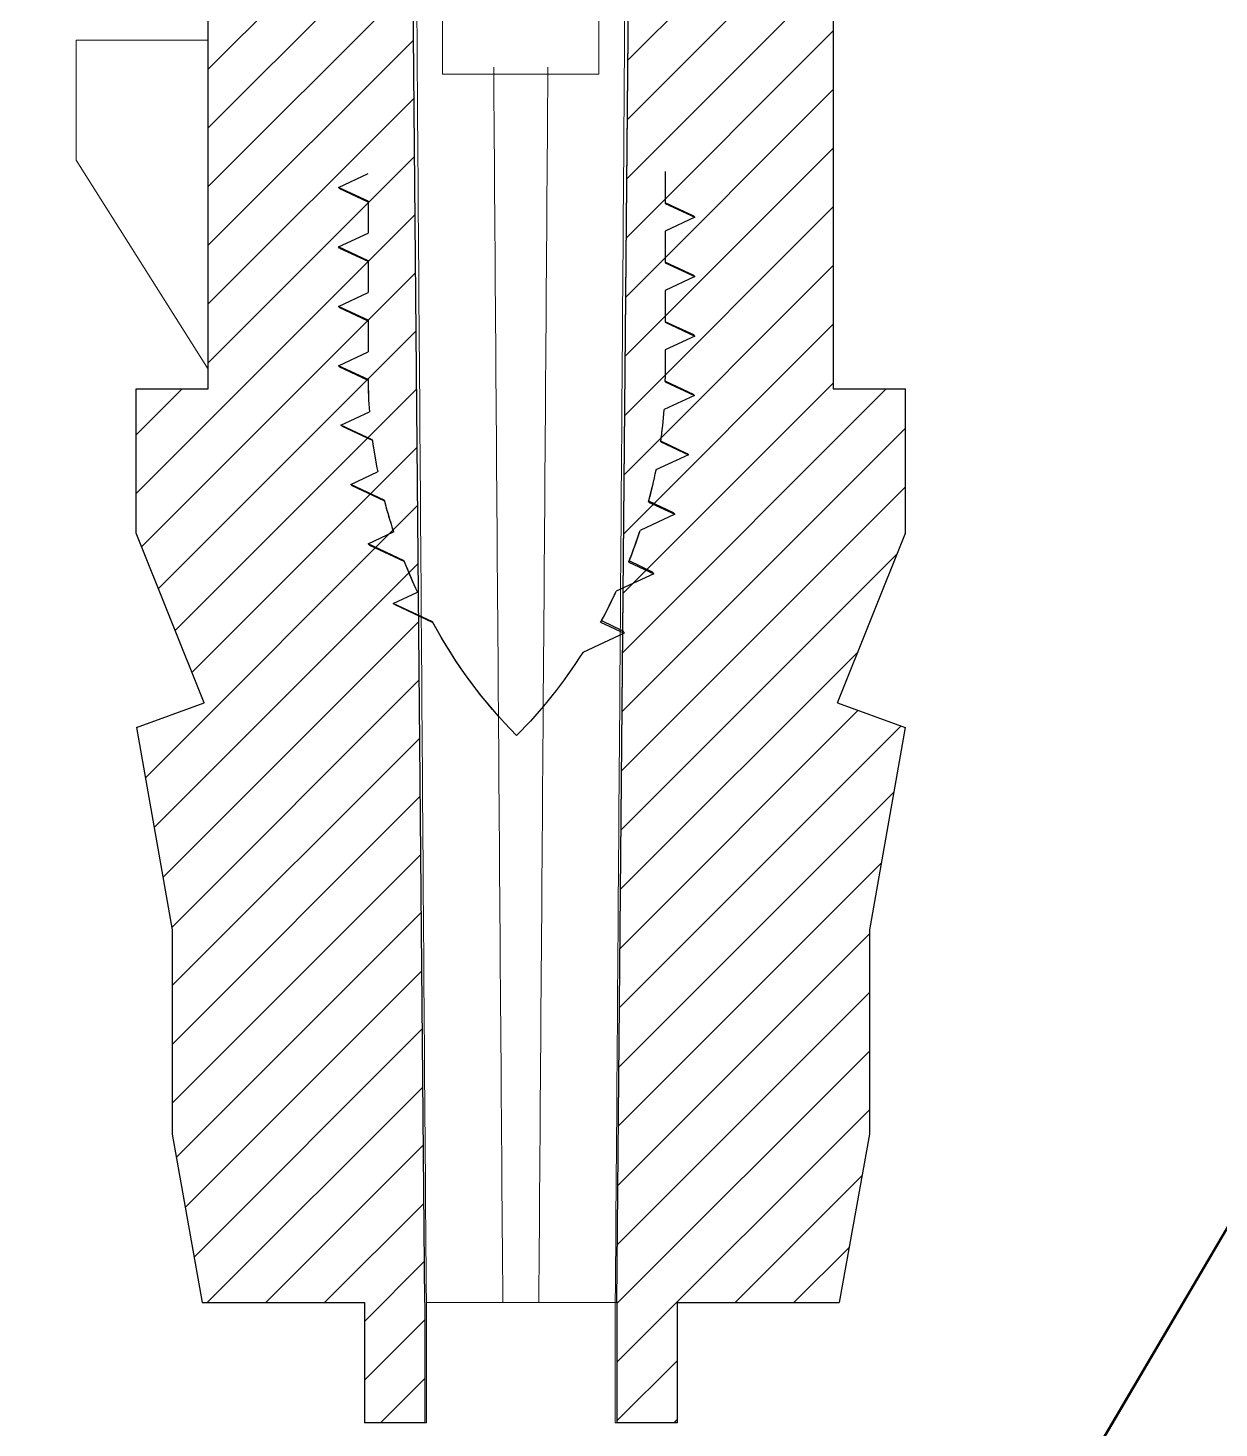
# Model space of a CAD drawing. Header units: millimetres. Extents: x 15 to 334, y 2 to 223.
# Drawn here: x 45.56 to 55.58, y 84.54 to 96.32 of the extents above; entities that cross this region are included whole.
import ezdxf

# ---------------------------------------------------------------- set-up
doc = ezdxf.new("R2010")
doc.units = ezdxf.units.MM
for name, color, linetype in [('06___PRT_ALL_SURFS', 179, 'Continuous'), ('HATCH', 56, 'Continuous'), ('SLD-0', 179, 'Continuous')]:
    doc.layers.add(name, color=color, linetype=linetype)
doc.layers.add('PART', color=179, linetype='Continuous', lineweight=15)

msp = doc.modelspace()

# ---------------------------------------------------------------- hatches: boundary and pattern name
at = {"layer": 'HATCH'}
h = msp.add_hatch(dxfattribs=at)
h.set_pattern_fill('ANSI31', color=2, scale=0.11, style=0)
edge = h.paths.add_edge_path(flags=0)
edge.add_line((48.744, 101.48), (48.764, 100.481))
edge.add_line((48.764, 100.481), (48.896, 85.591))
edge.add_line((48.896, 85.591), (48.896, 84.579))
edge.add_line((48.896, 84.579), (48.39, 84.579))
edge.add_line((48.39, 84.579), (48.39, 85.591))
edge.add_line((48.39, 85.591), (47.023, 85.591))
edge.add_line((47.023, 85.591), (46.77, 87.008))
edge.add_line((46.77, 87.008), (46.77, 88.729))
edge.add_line((46.77, 88.729), (46.47, 90.432))
edge.add_line((46.47, 90.432), (47.039, 90.639))
edge.add_line((47.039, 90.639), (46.467, 92.068))
edge.add_line((46.467, 92.068), (46.467, 93.283))
edge.add_line((46.467, 93.283), (47.074, 93.283))
edge.add_line((47.074, 93.283), (47.074, 93.447))
edge.add_line((47.074, 93.447), (47.074, 96.217))
edge.add_line((47.074, 96.217), (47.074, 96.42))
edge.add_line((47.074, 96.42), (46.467, 97.938))
edge.add_line((46.467, 97.938), (46.467, 99.152))
edge.add_line((46.467, 99.152), (47.074, 99.152))
edge.add_line((47.074, 99.152), (47.074, 99.355))
edge.add_line((47.074, 99.355), (46.467, 100.873))
edge.add_line((46.467, 100.873), (46.467, 102.087))
edge.add_line((46.467, 102.087), (47.074, 102.087))
edge.add_line((47.074, 102.087), (47.074, 105.224))
edge.add_line((47.074, 105.224), (46.467, 106.742))
edge.add_line((46.467, 106.742), (46.467, 107.957))
edge.add_line((46.467, 107.957), (47.074, 107.957))
edge.add_line((47.074, 107.957), (47.074, 108.159))
edge.add_line((47.074, 108.159), (46.467, 109.677))
edge.add_line((46.467, 109.677), (46.72, 111.903))
edge.add_line((46.72, 111.903), (46.72, 114.811))
edge.add_line((46.72, 114.811), (45.556, 115.445))
edge.add_line((45.556, 115.445), (45.556, 115.648))
edge.add_line((45.556, 115.648), (46.71, 115.648))
edge.add_spline(control_points=[(46.71, 115.648), (46.92, 115.648), (47.07, 115.501), (47.074, 115.291)], knot_values=[0, 0, 0, 0, 1, 1, 1, 1], weights=[1, 0.809532, 0.809532, 1], degree=3, periodic=0)
edge.add_line((47.074, 115.291), (47.17, 110.588))
edge.add_line((47.17, 110.588), (48.744, 101.48))
h = msp.add_hatch(dxfattribs=at)
h.set_pattern_fill('ANSI31', color=2, scale=0.11, style=0)
edge = h.paths.add_edge_path(flags=0)
edge.add_line((50.667, 101.48), (50.646, 100.481))
edge.add_line((50.646, 100.481), (50.515, 85.591))
edge.add_line((50.515, 85.591), (50.515, 84.579))
edge.add_line((50.515, 84.579), (51.021, 84.579))
edge.add_line((51.021, 84.579), (51.021, 85.591))
edge.add_line((51.021, 85.591), (52.387, 85.591))
edge.add_line((52.387, 85.591), (52.64, 87.008))
edge.add_line((52.64, 87.008), (52.64, 88.729))
edge.add_line((52.64, 88.729), (52.941, 90.432))
edge.add_line((52.941, 90.432), (52.372, 90.639))
edge.add_line((52.372, 90.639), (52.944, 92.068))
edge.add_line((52.944, 92.068), (52.944, 93.283))
edge.add_line((52.944, 93.283), (52.336, 93.283))
edge.add_line((52.336, 93.283), (52.336, 96.42))
edge.add_line((52.336, 96.42), (52.944, 97.938))
edge.add_line((52.944, 97.938), (52.944, 99.152))
edge.add_line((52.944, 99.152), (52.336, 99.152))
edge.add_line((52.336, 99.152), (52.336, 99.355))
edge.add_line((52.336, 99.355), (52.944, 100.873))
edge.add_line((52.944, 100.873), (52.944, 102.087))
edge.add_line((52.944, 102.087), (52.336, 102.087))
edge.add_line((52.336, 102.087), (52.336, 102.252))
edge.add_line((52.336, 102.252), (52.336, 105.022))
edge.add_line((52.336, 105.022), (52.336, 105.224))
edge.add_line((52.336, 105.224), (52.944, 106.742))
edge.add_line((52.944, 106.742), (52.944, 107.957))
edge.add_line((52.944, 107.957), (52.336, 107.957))
edge.add_line((52.336, 107.957), (52.336, 108.159))
edge.add_line((52.336, 108.159), (52.944, 109.677))
edge.add_line((52.944, 109.677), (52.691, 111.903))
edge.add_line((52.691, 111.903), (52.691, 114.811))
edge.add_line((52.691, 114.811), (53.854, 115.445))
edge.add_line((53.854, 115.445), (53.854, 115.648))
edge.add_line((53.854, 115.648), (52.701, 115.648))
edge.add_spline(control_points=[(52.701, 115.648), (52.491, 115.648), (52.341, 115.501), (52.337, 115.291)], knot_values=[0, 0, 0, 0, 1, 1, 1, 1], weights=[1, 0.809532, 0.809532, 1], degree=3, periodic=0)
edge.add_line((52.337, 115.291), (52.24, 110.588))
edge.add_line((52.24, 110.588), (50.667, 101.48))

# ---------------------------------------------------------------- linework, layer by layer
at = {"layer": '06___PRT_ALL_SURFS', "color": 179, "linetype": 'Continuous'}
msp.add_line((64.367, 101.029), (53.7, 82.898), dxfattribs=at)
at = {"layer": 'HATCH'}
for p, q in [((48.896, 85.591), (48.764, 100.481)), ((50.515, 85.591), (50.646, 100.481)), ((47.074, 96.217), (47.074, 96.42)), ((52.336, 96.42), (52.336, 93.283)), ((47.074, 93.447), (47.074, 96.217)), ((47.074, 93.283), (47.074, 93.447)), ((46.467, 92.068), (46.467, 93.283)), ((46.467, 93.283), (47.074, 93.283)), ((52.336, 93.283), (52.944, 93.283)), ((52.944, 92.068), (52.944, 93.283)), ((47.039, 90.639), (46.467, 92.068)), ((52.372, 90.639), (52.944, 92.068)), ((46.47, 90.432), (47.039, 90.639)), ((52.372, 90.639), (52.941, 90.432)), ((46.47, 90.432), (46.77, 88.729)), ((52.941, 90.432), (52.64, 88.729)), ((46.77, 88.729), (46.77, 87.008)), ((52.64, 88.729), (52.64, 87.008)), ((46.77, 87.008), (47.023, 85.591)), ((52.64, 87.008), (52.387, 85.591)), ((47.023, 85.591), (48.39, 85.591)), ((48.39, 85.591), (48.39, 84.579)), ((48.896, 85.591), (48.896, 84.579)), ((50.515, 85.591), (50.515, 84.579)), ((51.021, 85.591), (52.387, 85.591)), ((51.021, 85.591), (51.021, 84.579)), ((48.896, 84.579), (48.39, 84.579)), ((51.021, 84.579), (50.515, 84.579))]:
    msp.add_line(p, q, dxfattribs=at)
at = {"layer": 'PART', "color": 179, "linetype": 'Continuous'}
for p, q in [((48.896, 85.591), (48.764, 100.481)), ((48.896, 85.591), (48.764, 100.481)), ((50.515, 85.591), (50.646, 100.481)), ((50.515, 85.591), (50.646, 100.481)), ((49.047, 95.931), (49.047, 96.887)), ((50.363, 95.931), (50.363, 96.886)), ((47.074, 93.283), (47.074, 96.42)), ((47.074, 96.217), (47.074, 96.42)), ((52.336, 96.42), (52.336, 93.283)), ((52.336, 96.42), (52.336, 93.283)), ((47.074, 96.217), (45.961, 96.217)), ((45.961, 96.217), (45.961, 95.205)), ((47.074, 93.447), (47.074, 96.217)), ((49.047, 95.931), (50.363, 95.931)), ((47.074, 93.447), (45.961, 95.205)), ((47.074, 93.283), (47.074, 93.447)), ((46.467, 93.283), (47.074, 93.283)), ((46.467, 93.283), (47.074, 93.283)), ((46.467, 92.068), (46.467, 93.283)), ((46.467, 92.068), (46.467, 93.283)), ((52.336, 93.283), (52.944, 93.283)), ((52.336, 93.283), (52.944, 93.283)), ((52.944, 92.068), (52.944, 93.283)), ((52.944, 92.068), (52.944, 93.283)), ((47.039, 90.639), (46.467, 92.068)), ((47.039, 90.639), (46.467, 92.068)), ((52.372, 90.639), (52.944, 92.068)), ((52.372, 90.639), (52.944, 92.068)), ((46.47, 90.432), (47.039, 90.639)), ((46.47, 90.432), (47.039, 90.639)), ((52.372, 90.639), (52.941, 90.432)), ((52.372, 90.639), (52.941, 90.432)), ((46.47, 90.432), (46.77, 88.729)), ((46.47, 90.432), (46.77, 88.729)), ((52.941, 90.432), (52.64, 88.729)), ((52.941, 90.432), (52.64, 88.729)), ((46.77, 88.729), (46.77, 87.008)), ((46.77, 88.729), (46.77, 87.008)), ((52.64, 88.729), (52.64, 87.008)), ((52.64, 88.729), (52.64, 87.008)), ((46.77, 87.008), (47.023, 85.591)), ((46.77, 87.008), (47.023, 85.591)), ((52.64, 87.008), (52.387, 85.591)), ((52.64, 87.008), (52.387, 85.591)), ((47.023, 85.591), (48.39, 85.591)), ((47.023, 85.591), (48.39, 85.591)), ((48.39, 85.591), (48.39, 84.579)), ((48.39, 85.591), (48.39, 84.579)), ((48.896, 85.591), (48.896, 84.579)), ((48.896, 85.591), (48.896, 84.579)), ((48.91, 85.591), (48.91, 84.579)), ((48.91, 85.591), (50.515, 85.591)), ((50.501, 84.579), (50.501, 85.591)), ((50.515, 85.591), (50.515, 84.579)), ((50.515, 85.591), (50.515, 84.579)), ((51.021, 85.591), (51.021, 84.579)), ((51.021, 85.591), (52.387, 85.591)), ((51.021, 85.591), (51.021, 84.579)), ((51.021, 85.591), (52.387, 85.591)), ((48.91, 84.579), (48.39, 84.579)), ((48.896, 84.579), (48.39, 84.579)), ((51.021, 84.579), (50.501, 84.579)), ((51.021, 84.579), (50.515, 84.579))]:
    msp.add_line(p, q, dxfattribs=at)
for points, knots in [([(50.501, 85.591), (50.513, 87.251), (50.538, 90.565), (50.565, 94.314), (50.58, 96.403), (50.583, 96.839)], [0, 0, 0, 0, 4.978163, 9.941543, 11.247432, 11.247432, 11.247432, 11.247432]), ([(48.828, 96.728), (48.831, 96.329), (48.846, 94.277), (48.873, 90.565), (48.897, 87.251), (48.91, 85.591)], [0, 0, 0, 0, 1.195131, 6.158511, 11.136674, 11.136674, 11.136674, 11.136674]), ([(49.554, 85.591), (49.541, 87.251), (49.517, 90.565), (49.491, 94.031), (49.478, 95.838), (49.477, 95.99)], [0, 0, 0, 0, 4.978163, 9.941543, 10.398914, 10.398914, 10.398914, 10.398914]), ([(49.933, 95.988), (49.932, 95.836), (49.919, 94.03), (49.894, 90.565), (49.869, 87.251), (49.857, 85.591)], [0, 0, 0, 0, 0.454824, 5.418204, 10.396367, 10.396367, 10.396367, 10.396367])]:
    msp.add_open_spline(points, degree=3, knots=knots, dxfattribs=at)
at = {"layer": 'SLD-0', "color": 179, "linetype": 'Continuous'}
for p, q in [((52.503, 80.875), (63.19, 99.04)), ((48.17, 94.976), (48.42, 95.093)), ((48.17, 94.976), (48.42, 95.093)), ((50.92, 95.11), (50.92, 94.843)), ((50.92, 95.11), (50.92, 94.843)), ((48.42, 94.86), (48.17, 94.976)), ((48.18, 94.967), (48.17, 94.976)), ((48.42, 94.86), (48.17, 94.976)), ((48.18, 94.967), (48.418, 94.855)), ((48.42, 94.86), (48.42, 94.593)), ((48.42, 94.86), (48.42, 94.593)), ((50.92, 94.843), (51.17, 94.726)), ((50.92, 94.843), (51.17, 94.726)), ((51.161, 94.735), (50.922, 94.847)), ((51.17, 94.726), (51.161, 94.735)), ((51.17, 94.726), (50.92, 94.61)), ((51.17, 94.726), (50.92, 94.61)), ((48.17, 94.476), (48.42, 94.593)), ((48.17, 94.476), (48.42, 94.593)), ((50.92, 94.61), (50.92, 94.343)), ((50.92, 94.61), (50.92, 94.343)), ((48.42, 94.36), (48.17, 94.476)), ((48.18, 94.467), (48.17, 94.476)), ((48.42, 94.36), (48.17, 94.476)), ((48.18, 94.467), (48.418, 94.355)), ((48.42, 94.36), (48.42, 94.093)), ((48.42, 94.36), (48.42, 94.093)), ((50.92, 94.343), (51.17, 94.226)), ((50.92, 94.343), (51.17, 94.226)), ((51.161, 94.235), (50.922, 94.347)), ((51.17, 94.226), (50.92, 94.11)), ((51.17, 94.226), (50.92, 94.11)), ((51.17, 94.226), (51.161, 94.235)), ((48.17, 93.976), (48.42, 94.093)), ((48.17, 93.976), (48.42, 94.093)), ((50.92, 94.11), (50.92, 93.843)), ((50.92, 94.11), (50.92, 93.843)), ((48.42, 93.86), (48.17, 93.976)), ((48.18, 93.967), (48.17, 93.976)), ((48.42, 93.86), (48.17, 93.976)), ((48.18, 93.967), (48.418, 93.855)), ((48.42, 93.86), (48.42, 93.593)), ((48.42, 93.86), (48.42, 93.593)), ((50.92, 93.843), (51.17, 93.726)), ((50.92, 93.843), (51.17, 93.726)), ((51.161, 93.735), (50.922, 93.847)), ((51.17, 93.726), (50.92, 93.61)), ((51.17, 93.726), (50.92, 93.61)), ((51.17, 93.726), (51.161, 93.735)), ((48.17, 93.476), (48.42, 93.593)), ((48.17, 93.476), (48.42, 93.593)), ((50.92, 93.61), (50.92, 93.365)), ((50.92, 93.61), (50.92, 93.365)), ((48.42, 93.36), (48.17, 93.476)), ((48.18, 93.467), (48.17, 93.476)), ((48.42, 93.36), (48.17, 93.476)), ((48.18, 93.467), (48.418, 93.355)), ((48.42, 93.354), (48.42, 93.36)), ((50.92, 93.347), (50.92, 93.342)), ((50.92, 93.342), (51.168, 93.226)), ((50.92, 93.342), (51.168, 93.226)), ((51.158, 93.235), (50.922, 93.346)), ((51.168, 93.226), (50.911, 93.107)), ((51.168, 93.226), (50.911, 93.107)), ((51.168, 93.226), (51.158, 93.235)), ((48.19, 92.976), (48.43, 93.088)), ((48.19, 92.976), (48.43, 93.088)), ((48.455, 92.853), (48.19, 92.976)), ((48.2, 92.968), (48.19, 92.976)), ((48.455, 92.853), (48.19, 92.976)), ((48.2, 92.968), (48.453, 92.849)), ((48.456, 92.847), (48.455, 92.853)), ((50.884, 92.841), (50.883, 92.835)), ((50.883, 92.835), (51.117, 92.726)), ((50.883, 92.835), (51.117, 92.726)), ((51.107, 92.736), (50.884, 92.841)), ((51.117, 92.726), (51.107, 92.736)), ((51.117, 92.726), (50.843, 92.599)), ((51.117, 92.726), (50.843, 92.599)), ((48.273, 92.476), (48.5, 92.582)), ((48.273, 92.476), (48.5, 92.582)), ((48.555, 92.344), (48.273, 92.476)), ((48.283, 92.468), (48.273, 92.476)), ((48.555, 92.344), (48.273, 92.476)), ((48.283, 92.468), (48.553, 92.341)), ((48.557, 92.339), (48.555, 92.344)), ((50.783, 92.336), (50.781, 92.329)), ((50.781, 92.329), (51.002, 92.226)), ((50.781, 92.329), (51.002, 92.226)), ((50.992, 92.238), (50.783, 92.336)), ((51.002, 92.226), (50.71, 92.09)), ((51.002, 92.226), (50.71, 92.09)), ((51.002, 92.226), (50.992, 92.238)), ((48.419, 91.976), (48.634, 92.077)), ((48.419, 91.976), (48.634, 92.077)), ((48.722, 91.835), (48.419, 91.976)), ((48.43, 91.967), (48.419, 91.976)), ((48.722, 91.835), (48.419, 91.976)), ((48.43, 91.967), (48.72, 91.831)), ((48.724, 91.829), (48.722, 91.835)), ((50.614, 91.824), (50.824, 91.726)), ((50.614, 91.824), (50.824, 91.726)), ((50.813, 91.74), (50.618, 91.833)), ((50.824, 91.726), (50.509, 91.579)), ((50.824, 91.726), (50.509, 91.579)), ((50.824, 91.726), (50.813, 91.74)), ((48.631, 91.476), (48.835, 91.571)), ((48.631, 91.476), (48.835, 91.571)), ((48.961, 91.322), (48.631, 91.476)), ((48.644, 91.466), (48.631, 91.476)), ((48.961, 91.322), (48.631, 91.476)), ((48.644, 91.466), (48.959, 91.318)), ((50.377, 91.319), (50.576, 91.226)), ((50.377, 91.319), (50.576, 91.226)), ((50.393, 91.326), (50.384, 91.331)), ((50.562, 91.245), (50.393, 91.326)), ((50.576, 91.226), (50.227, 91.064)), ((50.576, 91.226), (50.227, 91.064))]:
    msp.add_line(p, q, dxfattribs=at)
for centre, radius, start, end in [((52.18, 93.366), 3.76, 180.0982, 184.2361), ((52.182, 93.366), 3.762, 180.1829, 184.2353), ((47.275, 93.365), 3.645, 359.7285, 359.9999), ((47.273, 93.365), 3.648, 359.6413, 359.9998), ((46.948, 93.381), 3.973, 352.1025, 356.0377), ((46.951, 93.381), 3.97, 352.1893, 356.0385), ((52.584, 93.407), 4.166, 187.6488, 191.4188), ((52.586, 93.408), 4.168, 187.7252, 191.4182), ((46.594, 93.44), 4.332, 345.1526, 348.8068), ((46.596, 93.439), 4.33, 345.2465, 348.8074), ((52.871, 93.472), 4.461, 194.6431, 198.2289), ((52.835, 93.462), 4.423, 194.7104, 195.8999), ((52.89, 93.478), 4.48, 195.9021, 198.2246), ((46.39, 93.498), 4.544, 338.3864, 341.9517), ((46.391, 93.498), 4.543, 338.5014, 341.9519), ((52.98, 93.509), 4.576, 201.4632, 205.0563), ((52.98, 93.509), 4.576, 201.546, 205.0563), ((46.367, 93.507), 4.568, 338.39, 338.5048), ((46.384, 93.498), 4.55, 331.3781, 335.0545), ((46.383, 93.499), 4.551, 331.5475, 335.0541), ((52.925, 93.481), 4.514, 208.574, 208.6902), ((46.413, 93.482), 4.516, 331.3736, 331.5435)]:
    msp.add_arc(centre, radius, start, end, dxfattribs=at)
for points in [[(49.67, 90.365), (49.389, 90.645), (49.151, 90.973), (48.961, 91.322)], [(49.67, 90.365), (49.391, 90.643), (49.154, 90.968), (48.965, 91.314)], [(50.227, 91.064), (50.067, 90.812), (49.881, 90.575), (49.67, 90.365)], [(50.227, 91.064), (50.067, 90.812), (49.881, 90.575), (49.67, 90.365)]]:
    msp.add_open_spline(points, degree=3, dxfattribs=at)
msp.add_open_spline([(50.576, 91.226), (50.579, 91.232), (50.569, 91.24), (50.563, 91.244), (50.562, 91.245)], degree=3, knots=[0, 0, 0, 0, 0.01966015, 0.02352068, 0.02352068, 0.02352068, 0.02352068], dxfattribs=at)

doc.saveas('drawing.dxf')
